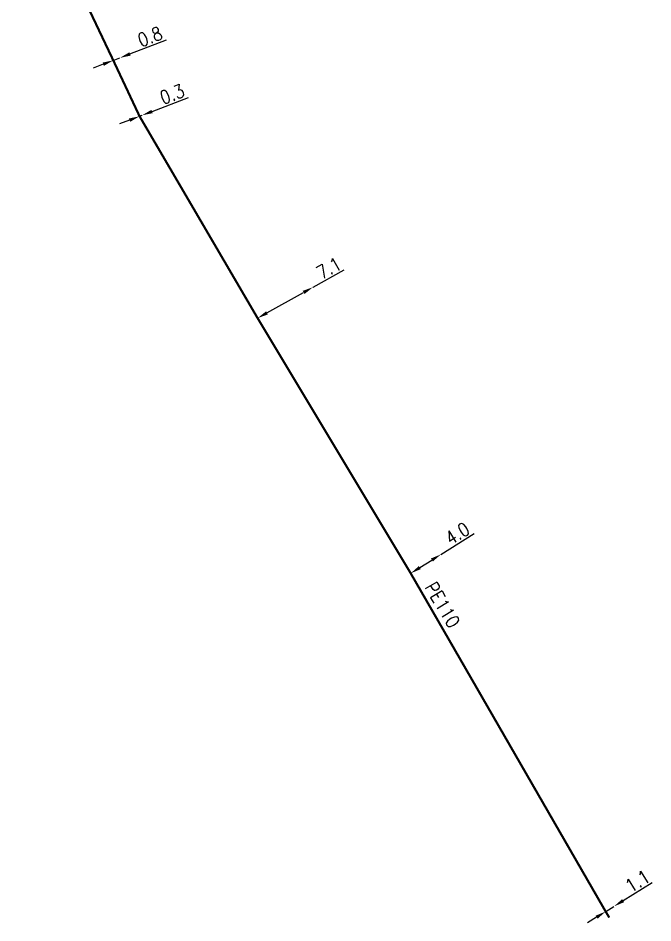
# Model space of a CAD drawing. Header units: millimetres. Extents: x 146997 to 147991, y 130998 to 131775.
# Drawn here: x 147919.5 to 147990.5, y 130999.4 to 131100.5 of the extents above; entities that cross this region are included whole.
import ezdxf

# ---------------------------------------------------------------- set-up
doc = ezdxf.new("R2010")
doc.units = ezdxf.units.MM
doc.header["$PDMODE"] = 34
doc.linetypes.add('L_100_PE', pattern=[14, 10, -1.5, 1, -1.5])
doc.layers.get('Defpoints').update_dxf_attribs({"linetype": 'CONTINUOUS'})
doc.layers.add('L_140', color=3, linetype='CONTINUOUS')
doc.styles.get("Standard").update_dxf_attribs({"font": 'romans.shx', "width": 0.85})
doc.dimstyles.get("Standard").update_dxf_attribs({"dimtxt": 1.5, "dimasz": 1.2, "dimexe": 0.625, "dimexo": 0.625, "dimgap": 0.25, "dimtad": 1, "dimdec": 1, "dimzin": 0, "dimdsep": 46, "dimtxsty": 'Standard', "dimcen": -0.5, "dimadec": 0, "dimazin": 0, "dimtfac": 1, "dimtdec": 1, "dimtmove": 0, "dimatfit": 3, "dimfxl": 0, "dimtolj": 1, "dimtzin": 0, "dimarcsym": 0})

# ---------------------------------------------------------------- blocks, each defined once
blk = doc.blocks.new('*D368')
at = {"layer": 'Defpoints', "color": 0, "linetype": 'Continuous', "transparency": 16777216}
for p in [(147986.17, 131001.25), (147986.17, 131001.25), (147985.24, 131000.67)]:
    blk.add_point(p, dxfattribs=at)
at = {"layer": 'L_140', "color": 0, "linetype": 'Continuous', "lineweight": -2, "transparency": 16777216}
for p, q in [((147987.19, 131001.89), (147990.44, 131003.91)), ((147985.24, 131000.67), (147986.17, 131001.25)), ((147984.22, 131000.04), (147983.2, 130999.4))]:
    blk.add_line(p, q, dxfattribs=at)
at = {"layer": 'L_140', "color": 0, "linetype": 'Continuous', "transparency": 16777216}
for points in [[(147987.09, 131002.06), (147987.3, 131001.72), (147986.17, 131001.25)], [(147984.12, 131000.21), (147984.33, 130999.87), (147985.24, 131000.67)]]:
    blk.add_solid(points, dxfattribs=at)
at = {"layer": 'L_140', "color": 0, "linetype": 'Continuous', "transparency": 16777216, "insert": (147988.8, 131004.07), "char_height": 1.5, "attachment_point": 5, "rotation": 31.9353}
blk.add_mtext('\\A1;1.1', dxfattribs=at)
blk = doc.blocks.new('*D369')
at = {"layer": 'Defpoints', "color": 0, "linetype": 'Continuous', "transparency": 16777216}
for p in [(147966.82, 131040.59), (147966.82, 131040.59), (147963.44, 131038.47)]:
    blk.add_point(p, dxfattribs=at)
at = {"layer": 'L_140', "color": 0, "linetype": 'Continuous', "lineweight": -2, "transparency": 16777216}
for p, q in [((147966.82, 131040.59), (147970.53, 131042.92)), ((147964.45, 131039.11), (147965.81, 131039.96))]:
    blk.add_line(p, q, dxfattribs=at)
at = {"layer": 'L_140', "color": 0, "linetype": 'Continuous', "transparency": 16777216}
for points in [[(147965.7, 131040.13), (147965.91, 131039.79), (147966.82, 131040.59)], [(147964.35, 131039.28), (147964.56, 131038.94), (147963.44, 131038.47)]]:
    blk.add_solid(points, dxfattribs=at)
at = {"layer": 'L_140', "color": 0, "linetype": 'Continuous', "transparency": 16777216, "insert": (147968.65, 131042.92), "char_height": 1.5, "attachment_point": 5, "rotation": 32.0962}
blk.add_mtext('\\A1;4.0', dxfattribs=at)
blk = doc.blocks.new('*D370')
at = {"layer": 'Defpoints', "color": 0, "linetype": 'Continuous', "transparency": 16777216}
for p in [(147952.52, 131070.45), (147952.52, 131070.45), (147946.32, 131066.99)]:
    blk.add_point(p, dxfattribs=at)
at = {"layer": 'L_140', "color": 0, "linetype": 'Continuous', "lineweight": -2, "transparency": 16777216}
for p, q in [((147952.52, 131070.45), (147956.01, 131072.4)), ((147947.36, 131067.57), (147951.47, 131069.86))]:
    blk.add_line(p, q, dxfattribs=at)
at = {"layer": 'L_140', "color": 0, "linetype": 'Continuous', "transparency": 16777216}
for points in [[(147951.37, 131070.04), (147951.57, 131069.69), (147952.52, 131070.45)], [(147947.27, 131067.75), (147947.46, 131067.4), (147946.32, 131066.99)]]:
    blk.add_solid(points, dxfattribs=at)
at = {"layer": 'L_140', "color": 0, "linetype": 'Continuous', "transparency": 16777216, "insert": (147954.3, 131072.59), "char_height": 1.5, "attachment_point": 5, "rotation": 29.1807}
blk.add_mtext('\\A1;7.1', dxfattribs=at)
blk = doc.blocks.new('*D371')
at = {"layer": 'Defpoints', "color": 0, "linetype": 'Continuous', "transparency": 16777216}
for p in [(147933.12, 131089.55), (147933.4, 131089.66), (147933.4, 131089.66)]:
    blk.add_point(p, dxfattribs=at)
at = {"layer": 'L_140', "color": 0, "linetype": 'Continuous', "lineweight": -2, "transparency": 16777216}
for p, q in [((147934.52, 131090.09), (147938.6, 131091.66)), ((147933.12, 131089.55), (147933.4, 131089.66)), ((147932, 131089.12), (147930.88, 131088.69))]:
    blk.add_line(p, q, dxfattribs=at)
at = {"layer": 'L_140', "color": 0, "linetype": 'Continuous', "transparency": 16777216}
for points in [[(147934.45, 131090.27), (147934.59, 131089.9), (147933.4, 131089.66)], [(147931.93, 131089.3), (147932.07, 131088.93), (147933.12, 131089.55)]]:
    blk.add_solid(points, dxfattribs=at)
at = {"layer": 'L_140', "color": 0, "linetype": 'Continuous', "transparency": 16777216, "insert": (147936.76, 131092.02), "char_height": 1.5, "attachment_point": 5, "rotation": 21.0507}
blk.add_mtext('\\A1;0.3', dxfattribs=at)
blk = doc.blocks.new('*D372')
at = {"layer": 'Defpoints', "color": 0, "linetype": 'Continuous', "transparency": 16777216}
for p in [(147930.18, 131095.8), (147930.93, 131096.08), (147930.93, 131096.08)]:
    blk.add_point(p, dxfattribs=at)
at = {"layer": 'L_140', "color": 0, "linetype": 'Continuous', "lineweight": -2, "transparency": 16777216}
for p, q in [((147932.05, 131096.51), (147936.13, 131098.08)), ((147929.06, 131095.36), (147927.94, 131094.93)), ((147930.18, 131095.8), (147930.93, 131096.08))]:
    blk.add_line(p, q, dxfattribs=at)
at = {"layer": 'L_140', "color": 0, "linetype": 'Continuous', "transparency": 16777216}
for points in [[(147931.98, 131096.7), (147932.12, 131096.33), (147930.93, 131096.08)], [(147928.99, 131095.55), (147929.13, 131095.18), (147930.18, 131095.8)]]:
    blk.add_solid(points, dxfattribs=at)
at = {"layer": 'L_140', "color": 0, "linetype": 'Continuous', "transparency": 16777216, "insert": (147934.29, 131098.45), "char_height": 1.5, "attachment_point": 5, "rotation": 21.0507}
blk.add_mtext('\\A1;0.8', dxfattribs=at)

msp = doc.modelspace()

# ---------------------------------------------------------------- linework, layer by layer
at = {"layer": 'L_140', "linetype": 'L_100_PE', "const_width": 0.25}
msp.add_lwpolyline([(147946.52, 131130.37), (147943.07, 131129.36), (147933.63, 131126.47), (147922.22, 131123), (147920.73, 131122.25), (147919.92, 131121.31), (147919.66, 131120.56), (147919.72, 131119.86), (147920.51, 131117.38), (147920.58, 131117.2), (147924.26, 131108.25), (147930.18, 131095.8), (147933.12, 131089.55), (147946.32, 131066.99), (147963.44, 131038.47), (147985.24, 131000.67), (147985.64, 131000)], dxfattribs=at)

# ---------------------------------------------------------------- texts
at = {"layer": 'L_140', "linetype": 'Continuous', "width": 0.85}
msp.add_text('PE110', height=1.5, rotation=300.7274, dxfattribs=at).set_placement((147964.96, 131036.91))

# ---------------------------------------------------------------- dimensions: what is measured, and where the dimension line sits
at = {"layer": 'L_140', "linetype": 'Continuous'}
for base, p1, p2, angle, picture, middle in [((147930.93, 131096.08), (147930.18, 131095.8), (147930.93, 131096.08), 201.0507, '*D372', (147934.65, 131097.51)), ((147933.4, 131089.66), (147933.12, 131089.55), (147933.4, 131089.66), 201.0507, '*D371', (147937.12, 131091.09)), ((147952.52, 131070.45), (147946.32, 131066.99), (147952.52, 131070.45), 209.1807, '*D370', (147954.79, 131071.72)), ((147966.82, 131040.59), (147963.44, 131038.47), (147966.82, 131040.59), 212.0962, '*D369', (147969.18, 131042.07)), ((147986.17, 131001.25), (147985.24, 131000.67), (147986.17, 131001.25), 211.9353, '*D368', (147989.32, 131003.22))]:
    dim = msp.add_linear_dim(base=base, p1=p1, p2=p2, angle=angle, dimstyle='Standard', dxfattribs=at)
    dim.commit()
    dim.dimension.update_dxf_attribs({"geometry": picture, "text_midpoint": middle, "dimtype": 160})

doc.saveas('drawing.dxf')
